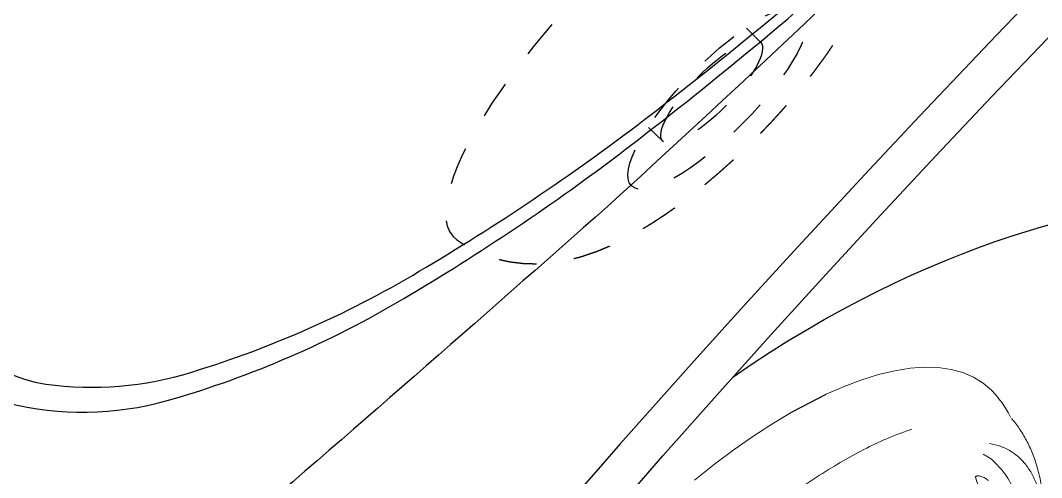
# Model space of a CAD drawing. Extents: x 938 to 1038, y 781 to 934.
# Drawn here: x 948.533 to 951.904, y 874.04 to 875.548 of the extents above; entities that cross this region are included whole.
import ezdxf

# ---------------------------------------------------------------- set-up
doc = ezdxf.new("R2010")
doc.units = 0
doc.header["$MEASUREMENT"] = 0
doc.linetypes.add('HIDDEN', pattern=[0.1875, 0.0625, -0.0625, 0.0625])
doc.linetypes.add('SLD-Solid', pattern=[0])
for name, color, linetype in [('1', 4, 'Continuous'), ('1_CYAN', 4, 'Continuous'), ('2', 2, 'Continuous'), ('DIM', 3, 'Continuous')]:
    doc.layers.add(name, color=color, linetype=linetype)

# ---------------------------------------------------------------- blocks, each defined once
blk = doc.blocks.new('MIDJET')
at = {"layer": '1', "color": 3, "linetype": 'SLD-Solid', "lineweight": 15}
for p, q in [((1.066016903515518, 0.1557683114557733), (1.018381737512414, 0.2248571161156718)), ((1.110309202387555, 0.08705446244061932), (1.066016903515518, 0.1557683114557733)), ((1.151080732380947, 0.0189914570196521), (1.110309202387555, 0.08705446244061932)), ((1.188167883124784, -0.04814749308401645), (1.151080732380947, 0.0189914570196521)), ((1.221421718470452, -0.1140928475333709), (1.188167883124784, -0.04814749308401645)), ((1.292820846415502, -0.289418053493975), (1.270907273465028, -0.2281785572000246)), ((1.310480973147229, -0.348495370011932), (1.292820846415502, -0.289418053493975)), ((1.323816828258167, -0.405173401212835), (1.310480973147229, -0.348495370011932)), ((1.332774809021032, -0.4592245882321322), (1.323816828258167, -0.405173401212835)), ((1.337319043694606, -0.5104319782260518), (1.332774809021032, -0.4592245882321322)), ((1.337431219392151, -0.5585899528723246), (1.337319043694606, -0.5104319782260518)), ((1.333110911811389, -0.6035052136085852), (1.337431219392151, -0.5585899528723246)), ((1.324375446985158, -0.6449974757125148), (1.333110911811389, -0.6035052136085852)), ((1.311259949850999, -0.6829001429449022), (1.324375446985158, -0.6449974757125148)), ((1.293816972478531, -0.7170610259262133), (1.311259949850999, -0.6829001429449022)), ((1.272116614988278, -0.7473430710426499), (1.293816972478531, -0.7170610259262133)), ((1.232506497578811, -0.7846904593659616), (1.246245974265634, -0.7736246649659364)), ((1.246245974265634, -0.7736246649659364), (1.272116614988278, -0.7473430710426499)), ((1.169229214031347, -0.8236510376867017), (1.203047535610978, -0.805703121710792)), ((1.203047535610978, -0.805703121710792), (1.218740791309912, -0.7940779496064749)), ((1.219210168451994, -0.7946168684222386), (1.232506497578811, -0.7846904593659616)), ((1.153068679422631, -0.8302277201159285), (1.169229214031347, -0.8236510376867017))]:
    blk.add_line(p, q, dxfattribs=at)
for points, knots in [([(0.764558285007567, 0.1702458853195878), (0.7823339339525148, 0.1473551769264105), (0.8178852017774645, 0.1015737988563643), (0.8676892224222001, 0.03254039133753395), (0.9146269677701468, -0.03648518186790284), (0.9615188454342416, -0.1104855421087052), (1.006821067423701, -0.1884489108569056), (1.049456484185541, -0.2702983864133444), (1.085644128885377, -0.3500683748788163), (1.115985769256284, -0.428433286738013), (1.129823753060037, -0.4773766146704617), (1.136862690329735, -0.5022725113540645)], [0, 0, 0, 0, 0.09567360925402428, 0.191347056690102, 0.2887281518178285, 0.3861090357574081, 0.5059403623566601, 0.6257711956785333, 0.7490643931680849, 0.8723571280124949, 1, 1, 1, 1]), ([(0.9640359406970092, -0.7005705679296028), (0.955832078630479, -0.7028089495628791), (0.9341940706609222, -0.7087127689136707), (0.9131446309944522, -0.7143103182759347), (0.900075902853942, -0.7177856056008096)], [0, 0, 0, 0, 0.3791412813080077, 0.9999999999999999, 0.9999999999999999, 0.9999999999999999, 0.9999999999999999]), ([(0.9640962166111109, -0.7000214975184349), (0.9643872232262964, -0.7002978641392872), (0.9650310958190076, -0.7009093447154271), (0.9659647742688051, -0.7021589533859753), (0.9668249014693941, -0.7038152351287721), (0.9675539101357344, -0.7061406869056412), (0.9680319980761851, -0.7110267883171133), (0.9661459975446434, -0.71952265490674), (0.9611812121285936, -0.7298048302502735), (0.9549614614961115, -0.7375388035792696), (0.951154564941497, -0.7416547620937024), (0.9501849159844937, -0.7427031317626387)], [0, 0, 0, 0, 0.01601994041850557, 0.03544524431520967, 0.05487146208666329, 0.0807799110906885, 0.1271702940353125, 0.2748870540060839, 0.5838058368049888, 0.8939918039619035, 1, 1, 1, 1]), ([(1.017443274886205, -0.7594698939517741), (1.019979188811469, -0.7566929718492048), (1.027528019598243, -0.748426715312803), (1.033574826371186, -0.7382221937427147), (1.037590301149542, -0.7314457246857842)], [0, 0, 0, 0, 0.3359346628487302, 0.9999999999999999, 0.9999999999999999, 0.9999999999999999, 0.9999999999999999]), ([(0.4188811951526787, -0.7496452514466654), (0.4450681603514823, -0.760772705923884), (0.4974280903739299, -0.7830216657911961), (0.5556026044718294, -0.8029825920764893), (0.6100712789608949, -0.8186201450165669), (0.6613123722335104, -0.8308615129362096), (0.7236842046173635, -0.8405470697221062), (0.7822444081808371, -0.8440864785018931), (0.8447940853255034, -0.8411916572685953), (0.908176970413507, -0.827983577198296), (0.9696433881589996, -0.8016853032434739), (1.001527111041746, -0.7735265668238611), (1.017443274886205, -0.7594698939517741)], [0, 0, 0, 0, 0.09968592125919291, 0.1993185472896697, 0.2304213237271221, 0.3228014765665498, 0.4151793142156599, 0.5075389160903034, 0.5998995946434135, 0.7331386774705888, 0.8667844232386472, 1, 1, 1, 1]), ([(1.071709684629987, -0.7543676344288315), (1.067937354567718, -0.7672930185441231), (1.060365132779935, -0.7932382231253428), (1.040888029613129, -0.8255779713520752), (1.016409036070591, -0.8530119712145421), (0.9866230899724187, -0.8754023101929675), (0.9513522379660131, -0.8930469808991148), (0.9113764733832639, -0.90571684722957), (0.8671993162458875, -0.9131551394363413), (0.8186393130139535, -0.9163085333406542), (0.7822100730899564, -0.9133057338879809), (0.7633965231427879, -0.9117549653953603)], [0, 0, 0, 0, 0.113502429581556, 0.2278341385977504, 0.3362789796683195, 0.4447255444301142, 0.5557808606012881, 0.6668429775371649, 0.7750566043951234, 0.8838300272712791, 1, 1, 1, 1]), ([(0.6821773627516592, -0.899522596986472), (0.6841922963007008, -0.9000063809846068), (0.7075461431450023, -0.905613621681681), (0.75084063257259, -0.9121243144701054), (0.8113393906418054, -0.9185283716263797), (0.8690291736407119, -0.9197825493990592), (0.9237783292617792, -0.9165281911921426), (0.9753510241248335, -0.908746771242491), (1.023561267812156, -0.8965839496926549), (1.068413933374472, -0.8803405557135591), (1.109324868188907, -0.8596547489423472), (1.136313519384615, -0.8436010293600447), (1.148590837578141, -0.83340251174738), (1.149545388632916, -0.8326095856709514)], [0, 0, 0, 0, 0.01107455386470427, 0.1283582949667612, 0.243714814268178, 0.3568613588171748, 0.4676789779623503, 0.5762018384322658, 0.6825835034616663, 0.7870582253635365, 0.889908239905505, 0.9914404592220626, 1, 1, 1, 1])]:
    blk.add_open_spline(points, degree=3, knots=knots, dxfattribs=at)
at = {"layer": 'DIM'}
blk.add_line((1.221421718470452, -0.1140928475333709), (1.270907273465028, -0.2281785572000246), dxfattribs=at)
blk = doc.blocks.new('MINIHIDDEN')
at = {"layer": '1', "color": 3, "linetype": 'HIDDEN', "ltscale": 2}
for p, q in [((131.4462945068503, 42.80529834674526), (131.5114103910273, 42.79879163845914)), ((131.4005567605983, 42.34757784407161), (131.4656726447753, 42.34107113578551))]:
    blk.add_line(p, q, dxfattribs=at)
at = {"layer": '1', "color": 3, "linetype": 'HIDDEN', "ltscale": 2, "extrusion": (-5.088821375757886e-18, -2.738530061285293e-17, -1)}
blk.add_ellipse((131.6896725948608, 42.54983335326187), major_axis=(-0.09346409016709811, -0.9353418967678265), ratio=0.2875604840019277, start_param=3.096514190688376, end_param=6.328263770081, dxfattribs=at)
at = {"layer": '1', "color": 3, "linetype": 'HIDDEN', "ltscale": 2, "extrusion": (5.950113185854226e-18, 8.308683871567985e-17, -1)}
blk.add_ellipse((131.3942375244912, 42.57935471881918), major_axis=(-0.04049106464417648, -0.40521433567397), ratio=0.2875604840019278, start_param=4.355360367553329, end_param=10.63854567473291, dxfattribs=at)
at = {"layer": '1', "color": 3, "linetype": 'HIDDEN', "ltscale": 2, "extrusion": (4.306459050481783e-19, 2.785076905141347e-17, -1)}
blk.add_ellipse((131.4234256337242, 42.57643809540841), major_axis=(-0.02286887312599209, -0.2288602513368086), ratio=0.2875604840019276, start_param=1.213767713963539, end_param=7.496953021143125, dxfattribs=at)
at = {"layer": '1', "color": 3, "linetype": 'HIDDEN', "ltscale": 2}
blk.add_open_spline([(131.7709212088081, 43.48543621644918), (131.7360623575119, 43.48199886064131), (131.7026269291418, 43.47587104587191), (131.6710231360172, 43.46743705934854), (131.6415082677996, 43.45712121686404), (131.6091481397732, 43.44291519743562), (131.5799200226082, 43.42725729804206), (131.5536548628504, 43.41066767904343), (131.5300924417111, 43.39354026525722), (131.5007016513068, 43.36883152703172), (131.4753061069868, 43.34407502044656), (131.4531461165772, 43.31950068037697), (131.4335876564169, 43.29517944725777), (131.4080378927159, 43.25911036809531), (131.3859424501622, 43.22334125994764), (131.3664246693029, 43.18759780142429), (131.3488889545824, 43.15162836431335), (131.3329305805217, 43.11523021910506), (131.3106162748087, 43.05740591372371), (131.2908275036979, 42.99785832774261), (131.2732112274866, 42.93647541875396), (131.2575845761519, 42.87331329331055), (131.243863331828, 42.80855078371577), (131.2345829888295, 42.75778650127099), (131.2264164931116, 42.70637837224142), (131.2193729991172, 42.65448881186315), (131.2134662244138, 42.60229012554064), (131.2087127395925, 42.5499595995887), (131.2045233060933, 42.48659616275672), (131.2020927752695, 42.42360594207098), (131.2014633799143, 42.36127193812366), (131.2026876743313, 42.2998383879948), (131.2052588170659, 42.24815388210541), (131.2093020163785, 42.19733648969137), (131.2149115874394, 42.14739892970458), (131.2222309230184, 42.09827736510528), (131.231483527232, 42.04980702420093), (131.2438403853086, 41.99866169111174), (131.2594911987342, 41.94734945901188), (131.2796343076274, 41.89505273579533), (131.2982885014, 41.85570403176352), (131.3216465371642, 41.81488125607446), (131.3515135131391, 41.77237506733923), (131.3798419206716, 41.73936075607152), (131.4145189544092, 41.70617844295241), (131.4451517948044, 41.6820986145058), (131.4803239216563, 41.65939511750637), (131.5200978307526, 41.63911123944124), (131.5640894737118, 41.62244053379451), (131.5841829216841, 41.61665277924325)], degree=1, knots=[1.258846176864954, 1.258846176864954, 1.284049785363782, 1.30925339386261, 1.334457002361438, 1.359660610860266, 1.38976431999882, 1.419868029137374, 1.449971738275929, 1.480075447414483, 1.522807016465091, 1.565538585515698, 1.608270154566305, 1.651001723616912, 1.715116318226105, 1.779230912835296, 1.843345507444488, 1.907460102053681, 1.971574696662873, 2.071336734999626, 2.171098773336379, 2.270860811673133, 2.370622850009886, 2.470384888346639, 2.54715961707554, 2.623934345804441, 2.700709074533342, 2.777483803262244, 2.854258531991145, 2.947333969056945, 3.040409406122745, 3.133484843188545, 3.226560280254345, 3.306164335394391, 3.385768390534436, 3.465372445674482, 3.544976500814527, 3.624580555954572, 3.709200410252933, 3.793820264551292, 3.878440118849652, 3.940150456469474, 4.001860794089295, 4.063571131709116, 4.110155533564104, 4.156739935419091, 4.191384198304789, 4.226028461190486, 4.260672724076183, 4.295316986961882, 4.310281904651913, 4.310281904651913], dxfattribs=at)
blk = doc.blocks.new('Pillow07')
at = {"layer": '1_CYAN', "color": 4, "linetype": 'Continuous'}
blk.add_lwpolyline([(-2.358332637180531, -0.8695079955767184, -0.006602996200458367), (-5.744514135863909, -0.6163989818215185, -0.02192391035929798), (-6.177957016214016, -0.5535872521422469, -0.08150182780648879), (-6.68289164490028, -0.382481128966683, -0.1551490614242185), (-7.056997164799462, -0.002437467740469046, -0.08301324800163974), (-7.178174548866263, 0.3004017295318704, -0.1363264164371228), (-7.125374036986983, 1.034083846296076, -0.09677777535910637), (-6.56520503488024, 1.943802600401373, -0.1273971405966904), (-4.291248621533974, 3.344006963225443, -0.1868719742021929), (-3.257582251125974, 3.279550644586543, 0.06562460973818743), (-1.709945417316053, 2.868126927913902, 0.07143538561792971), (1.709945417191786, 2.868126927913902, 0.06562460973818743), (3.257582251001708, 3.279550644586543, -0.1868719742021929), (4.291248621409707, 3.344006963225443, -0.1273971405966904), (6.565205034755973, 1.943802600401373, -0.09677777535910637), (7.125374036862716, 1.034083846296076, -0.1363264164371228), (7.178174548741996, 0.3004017295318704, -0.08301324800163974), (7.056997164675195, -0.002437467740469046, -0.1551490614242231), (6.682891644776014, -0.382481128966683, -0.08150182780648879), (6.177957016089749, -0.5535872521422469, -0.02192391035929798), (5.744514135739642, -0.6163989818215185, -0.006602996200458367), (2.358332637056265, -0.8695079955767184, -0.02343007855325684)], format="xyb", close=True, dxfattribs=at)
at = {"layer": '1_CYAN', "color": 3, "linetype": 'Continuous'}
for points in [[(-0.01360897717285781, 1.928558792412458, 0.08209703800639419), (-2.745349856193506, 1.505664389535694, 0.08174929958260185), (-3.889000322454212, 0.9170955749335796, 0.1099701236300622), (-4.213184032890748, 0.536875066301544, 0.2888241722389255), (-4.199554493043703, 0.04483056997218071, 0.1288478413474813), (-3.809560411121662, -0.3106008962319216, 0.06428203222644428), (-3.022720976395302, -0.615183277198593, 0.02990363876236826), (-2.156928119801993, -0.7817822069823581, 0.02006079621100564), (-1.103681963165339, -0.8786280019467441, 0.01381063576871573), (-6.213340952854196e-11, -0.9071345399482809, 0.01381063576871573), (1.103681963041073, -0.8786280019467441, 0.02006079621100564), (2.156928119677726, -0.7817822069823581, 0.02990363876236826), (3.022720976271035, -0.615183277198593, 0.06428203222644428), (3.809560410997396, -0.3106008962319216, 0.1288478413474813), (4.199554492919436, 0.04483056997218071, 0.2888241722389255), (4.213184032766481, 0.536875066301544, 0.1099701236300622), (3.889000322329945, 0.9170955749335796, 0.08174929958260185), (2.74534985606924, 1.505664389535694, 0.08209703800639419), (0.01360897704859099, 1.928558792412458)], [(0.01096151231710607, 1.790290961379021, 0.06993110146539012), (-2.481876919775928, 1.457117973473327, 0.08557635387169997), (-3.783493626740082, 0.8636375951691502, 0.09253399938566992), (-4.083442666465093, 0.5588491166336738, 0.3287124944232488), (-4.083168309033987, 0.02675126379080695, 0.11097266960697), (-3.714680116115275, -0.28535647703678, 0.06264652916937939), (-2.922706379050712, -0.587930297133628, 0.03021099770298248), (-2.046630068538594, -0.7562139328814315, 0.01989552064965129), (-1.00366736582075, -0.8522885312116859, 0.01377731555974511), (-6.215117309693596e-11, -0.8782316827545316, 0.01377731555974511), (1.003667365696483, -0.8522885312116859, 0.01989552064965129), (2.046630068414327, -0.7562139328814315, 0.03021099770298248), (2.922706378926446, -0.587930297133628, 0.06264652916937939), (3.714680115991008, -0.28535647703678, 0.11097266960697), (4.08316830890972, 0.02675126379080695, 0.3287124944232488), (4.083442666340826, 0.5588491166336738, 0.09253399938566992), (3.783493626615815, 0.8636375951691502, 0.08557635387169997), (2.481876919651661, 1.457117973473327, 0.06993110146539012), (-0.01096151244137289, 1.790290961379021)]]:
    blk.add_lwpolyline(points, format="xyb", dxfattribs=at)
blk = doc.blocks.new('VISTA')
at = {"layer": '1', "color": 3, "linetype": 'Continuous'}
for points in [[(13.96306506424617, 76.02284714247094), (13.87833706424613, 75.93480714247096), (13.79384906424616, 75.84651714247093), (13.70960306424627, 75.75800714247089), (13.62559906424622, 75.66926714247086), (13.54183706424624, 75.58029714247095), (13.4583190642461, 75.49109714247095), (13.37504406424614, 75.40166714247096), (13.29201406424613, 75.31201714247095), (13.20922806424619, 75.22212714247087), (13.12668806424608, 75.13202714247097), (13.04439406424626, 75.04168714247089), (12.96234706424616, 74.95113714247088), (12.88054706424623, 74.86035714247089), (12.79899406424624, 74.76935714247088), (12.71768906424609, 74.67813714247097), (12.6366360642462, 74.58669714247094), (12.55585206424621, 74.49505714247096), (12.47533406424623, 74.40322714247088)], [(12.77668006424619, 74.5473571424709), (12.95481506424608, 74.74787714247088), (13.13413906424626, 74.94723714247095), (13.31465206424627, 75.14542714247091), (13.49635106424626, 75.34245714247095), (13.6792360642462, 75.5383071424709), (13.86330606424622, 75.73299714247094), (14.04855906424609, 75.92650714247088), (14.23499406424617, 76.11884714247094), (14.4226100642461, 76.31001714247088), (14.61140706424612, 76.50000714247096), (14.80138206424613, 76.68882714247093), (14.99253506424611, 76.87646714247091), (15.18486406424609, 77.06292714247093), (15.37836906424627, 77.24820714247096), (15.57304806424622, 77.4323071424709), (15.76890006424628, 77.61522714247087), (15.96592406424611, 77.79696714247086), (16.16411906424628, 77.97752714247088), (16.56401706424617, 78.33507714247094)], [(13.0079060642463, 74.80716714247092), (13.06888806424627, 74.84867714247093), (13.12960006424623, 74.88835714247091), (13.18996706424628, 74.92621714247093), (13.24991406424624, 74.96230714247088), (13.30936506424609, 74.99663714247095), (13.36824606424625, 75.02923714247095), (13.4264820642461, 75.06013714247092), (13.4839970642463, 75.08935714247093), (13.54071606424623, 75.11693714247087), (13.59680906424614, 75.1429971424709), (13.65256806424622, 75.16772714247088), (13.7079190642462, 75.19109714247088), (13.76278306424615, 75.21312714247097), (13.81708106424617, 75.23378714247087), (13.87073506424622, 75.25308714247092), (13.92366406424617, 75.27102714247087), (13.97579206424621, 75.28757714247092), (14.02703906424608, 75.30275714247091), (14.07732606424611, 75.31654714247088)], [(12.62834106424611, 74.37573714247094), (12.77668006424619, 74.5473571424709)]]:
    blk.add_lwpolyline(points, dxfattribs=at)
at = {"layer": '1', "color": 1, "xscale": -1, "rotation": 309.6934303656407}
blk.add_blockref('MINIHIDDEN', (64.11431323722468, -52.57069916888349), dxfattribs=at)
at = {"layer": '2', "linetype": 'Continuous', "rotation": 45.0000000000046}
blk.add_blockref('Pillow07', (13.64680010052348, 77.65223442887839), dxfattribs=at)
at = {"layer": 'DIM', "rotation": 93.95912124402405}
blk.add_blockref('MIDJET', (13.1762524095866, 73.46677530949444), dxfattribs=at)

msp = doc.modelspace()

# ---------------------------------------------------------------- block references
at = {"layer": '1'}
msp.add_blockref('VISTA', (937.8767352618522, 799.5643931736838), dxfattribs=at)

doc.saveas('drawing.dxf')
